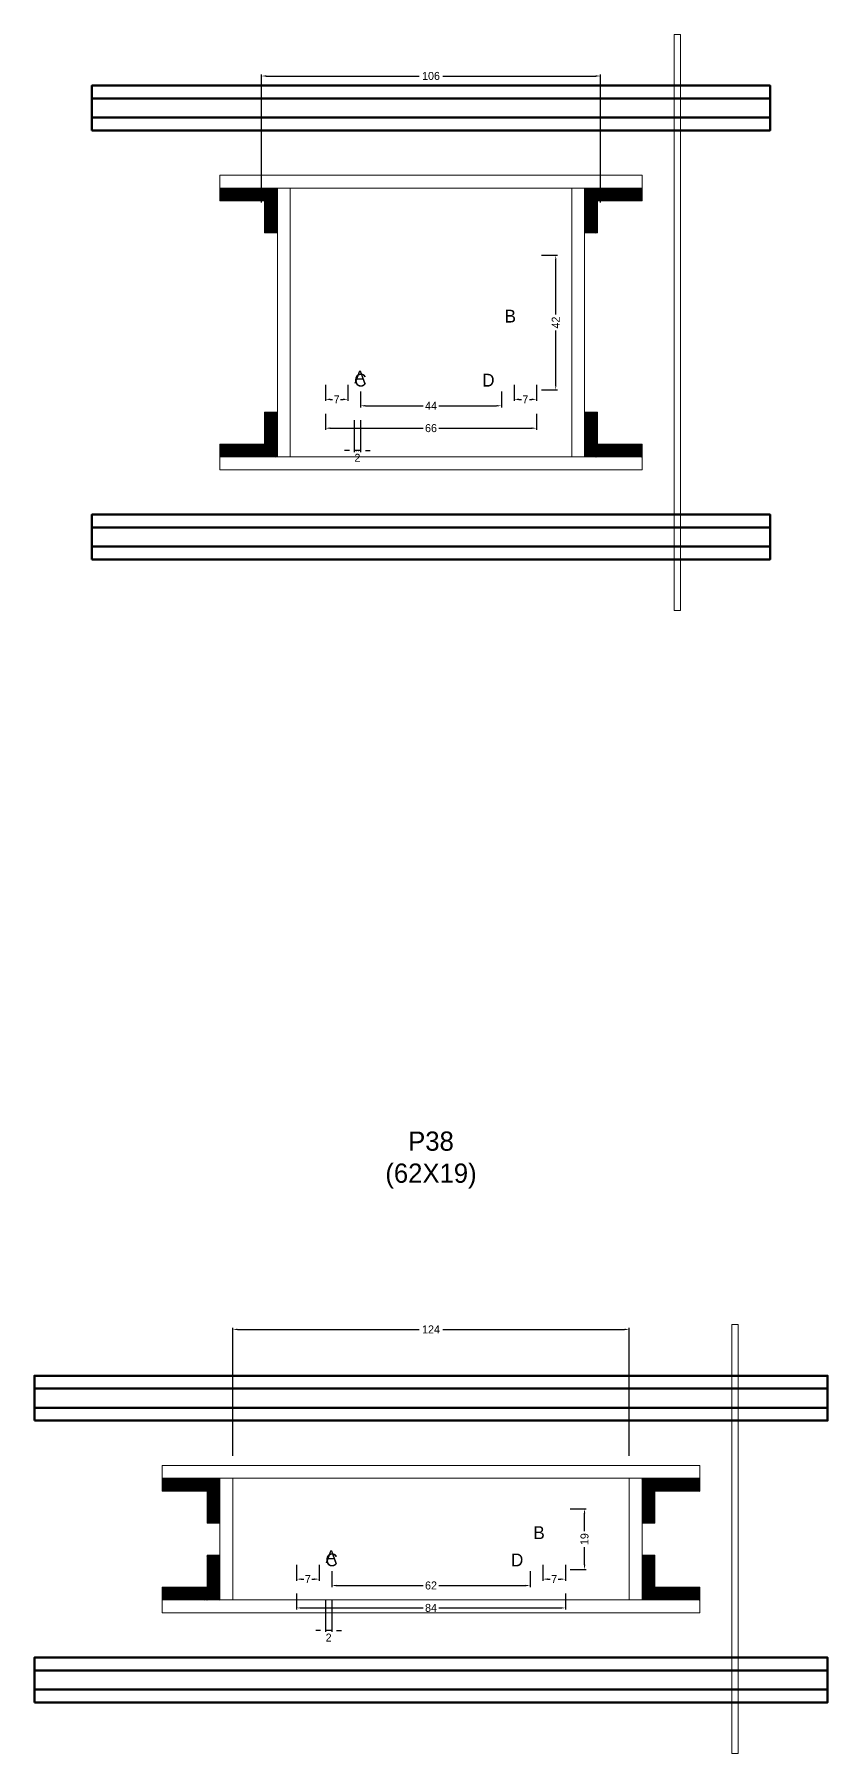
# Model space of a CAD drawing. Header units: centimetres. Extents: x -12000 to 4115, y -10266 to 2668.
# Drawn here: x -124 to 124, y -6767 to -6230 of the extents above; entities that cross this region are included whole.
import ezdxf

# ---------------------------------------------------------------- set-up
doc = ezdxf.new("R2010")
doc.units = ezdxf.units.CM
for name, color, linetype in [('COTA', 241, 'Continuous'), ('GRAVATA', 224, 'Continuous'), ('Hachura', 251, 'Continuous'), ('NOMENCLATURA', 7, 'Continuous'), ('SARRAFO', 251, 'Continuous')]:
    doc.layers.add(name, color=color, linetype=linetype)
doc.dimstyles.new('cotax2', dxfattribs={"dimtxt": 2.5, "dimasz": 1.5, "dimexe": 0.5, "dimexo": 0.5, "dimgap": 0.5, "dimtad": 1, "dimcen": 2.5, "dimazin": 3, "dimtfac": 1, "dimtmove": 0, "dimatfit": 3})

# ---------------------------------------------------------------- blocks, each defined once
blk = doc.blocks.new('_CLOSEDFILLED')
at = {"color": 0, "linetype": 'BYBLOCK'}
blk.add_solid([(-1, 0.16), (0, 0), (-1, -0.16)], dxfattribs=at)
blk = doc.blocks.new('*D456')
for p, q in [((-33, -6348.5), (-33, -6353.5)), ((33, -6348.5), (33, -6353.5)), ((-31.5, -6353), (-2.5, -6353)), ((2.5, -6353), (31.5, -6353))]:
    blk.add_line(p, q)
at = {"layer": 'Defpoints'}
for p in [(-33, -6348), (33, -6348), (-33, -6353)]:
    blk.add_point(p, dxfattribs=at)
at = {"layer": 'COTA', "xscale": 1.5, "yscale": 1.5, "rotation": 180}
blk.add_blockref('_CLOSEDFILLED', (-33, -6353), dxfattribs=at)
at = {"layer": 'COTA', "xscale": 1.5, "yscale": 1.5}
blk.add_blockref('_CLOSEDFILLED', (33, -6353), dxfattribs=at)
at = {"layer": 'COTA', "insert": (0, -6353), "char_height": 2.5, "attachment_point": 5}
blk.add_mtext('66', dxfattribs=at)
blk = doc.blocks.new('*D457')
for p, q in [((-22, -6341.5), (-22, -6346.5)), ((22, -6341.5), (22, -6346.5)), ((-20.5, -6346), (-2.5, -6346)), ((2.5, -6346), (20.5, -6346))]:
    blk.add_line(p, q)
at = {"layer": 'Defpoints'}
for p in [(-22, -6341), (22, -6341), (-22, -6346)]:
    blk.add_point(p, dxfattribs=at)
at = {"layer": 'COTA', "xscale": 1.5, "yscale": 1.5, "rotation": 180}
blk.add_blockref('_CLOSEDFILLED', (-22, -6346), dxfattribs=at)
at = {"layer": 'COTA', "xscale": 1.5, "yscale": 1.5}
blk.add_blockref('_CLOSEDFILLED', (22, -6346), dxfattribs=at)
at = {"layer": 'COTA', "insert": (0, -6346), "char_height": 2.5, "attachment_point": 5}
blk.add_mtext('44', dxfattribs=at)
blk = doc.blocks.new('*D458')
for p, q in [((34.5, -6299), (39.5, -6299)), ((39, -6317.5), (39, -6300.5)), ((39, -6339.5), (39, -6322.5)), ((34.5, -6341), (39.5, -6341))]:
    blk.add_line(p, q)
at = {"layer": 'Defpoints'}
for p in [(34, -6299), (34, -6341), (39, -6341)]:
    blk.add_point(p, dxfattribs=at)
at = {"layer": 'COTA', "xscale": 1.5, "yscale": 1.5}
for p, rotation in [((39, -6299), 90), ((39, -6341), 270)]:
    blk.add_blockref('_CLOSEDFILLED', p, dxfattribs=dict(at, rotation=rotation))
at = {"layer": 'COTA', "insert": (39, -6320), "char_height": 2.5, "attachment_point": 5, "rotation": 90}
blk.add_mtext('42', dxfattribs=at)
blk = doc.blocks.new('*D459')
for p, q in [((-33, -6339.5), (-33, -6344.5)), ((-26, -6339.5), (-26, -6344.5)), ((-31.5, -6344), (-30.75, -6344)), ((-28.25, -6344), (-27.5, -6344))]:
    blk.add_line(p, q)
at = {"layer": 'Defpoints'}
for p in [(-33, -6339), (-26, -6339), (-33, -6344)]:
    blk.add_point(p, dxfattribs=at)
at = {"layer": 'COTA', "xscale": 1.5, "yscale": 1.5, "rotation": 180}
blk.add_blockref('_CLOSEDFILLED', (-33, -6344), dxfattribs=at)
at = {"layer": 'COTA', "xscale": 1.5, "yscale": 1.5}
blk.add_blockref('_CLOSEDFILLED', (-26, -6344), dxfattribs=at)
at = {"layer": 'COTA', "insert": (-29.5, -6344), "char_height": 2.5, "attachment_point": 5}
blk.add_mtext('7', dxfattribs=at)
blk = doc.blocks.new('*D460')
for p, q in [((26, -6339.5), (26, -6344.5)), ((33, -6339.5), (33, -6344.5)), ((27.5, -6344), (28.25, -6344)), ((30.75, -6344), (31.5, -6344))]:
    blk.add_line(p, q)
at = {"layer": 'Defpoints'}
for p in [(26, -6339), (33, -6339), (26, -6344)]:
    blk.add_point(p, dxfattribs=at)
at = {"layer": 'COTA', "xscale": 1.5, "yscale": 1.5, "rotation": 180}
blk.add_blockref('_CLOSEDFILLED', (26, -6344), dxfattribs=at)
at = {"layer": 'COTA', "xscale": 1.5, "yscale": 1.5}
blk.add_blockref('_CLOSEDFILLED', (33, -6344), dxfattribs=at)
at = {"layer": 'COTA', "insert": (29.5, -6344), "char_height": 2.5, "attachment_point": 5}
blk.add_mtext('7', dxfattribs=at)
blk = doc.blocks.new('*D461')
for p, q in [((-53, -6282.5), (-53, -6242.5)), ((-51.5, -6243), (-3.75, -6243)), ((3.75, -6243), (51.5, -6243)), ((53, -6282.5), (53, -6242.5))]:
    blk.add_line(p, q)
at = {"layer": 'Defpoints'}
for p in [(-53, -6243), (-53, -6283), (53, -6283)]:
    blk.add_point(p, dxfattribs=at)
at = {"layer": 'COTA', "xscale": 1.5, "yscale": 1.5, "rotation": 180}
blk.add_blockref('_CLOSEDFILLED', (-53, -6243), dxfattribs=at)
at = {"layer": 'COTA', "xscale": 1.5, "yscale": 1.5}
blk.add_blockref('_CLOSEDFILLED', (53, -6243), dxfattribs=at)
at = {"layer": 'COTA', "insert": (0, -6243), "char_height": 2.5, "attachment_point": 5}
blk.add_mtext('106', dxfattribs=at)
blk = doc.blocks.new('*D482')
for p, q in [((-42, -6717), (-42, -6722)), ((42, -6717), (42, -6722)), ((-40.5, -6721.5), (-2.5, -6721.5)), ((2.5, -6721.5), (40.5, -6721.5))]:
    blk.add_line(p, q)
at = {"layer": 'Defpoints'}
for p in [(-42, -6716.5), (42, -6716.5), (-42, -6721.5)]:
    blk.add_point(p, dxfattribs=at)
at = {"layer": 'COTA', "xscale": 1.5, "yscale": 1.5, "rotation": 180}
blk.add_blockref('_CLOSEDFILLED', (-42, -6721.5), dxfattribs=at)
at = {"layer": 'COTA', "xscale": 1.5, "yscale": 1.5}
blk.add_blockref('_CLOSEDFILLED', (42, -6721.5), dxfattribs=at)
at = {"layer": 'COTA', "insert": (0, -6721.5), "char_height": 2.5, "attachment_point": 5}
blk.add_mtext('84', dxfattribs=at)
blk = doc.blocks.new('*D483')
for p, q in [((-31, -6710), (-31, -6715)), ((31, -6710), (31, -6715)), ((-29.5, -6714.5), (-2.5, -6714.5)), ((2.5, -6714.5), (29.5, -6714.5))]:
    blk.add_line(p, q)
at = {"layer": 'Defpoints'}
for p in [(-31, -6709.5), (31, -6709.5), (-31, -6714.5)]:
    blk.add_point(p, dxfattribs=at)
at = {"layer": 'COTA', "xscale": 1.5, "yscale": 1.5, "rotation": 180}
blk.add_blockref('_CLOSEDFILLED', (-31, -6714.5), dxfattribs=at)
at = {"layer": 'COTA', "xscale": 1.5, "yscale": 1.5}
blk.add_blockref('_CLOSEDFILLED', (31, -6714.5), dxfattribs=at)
at = {"layer": 'COTA', "insert": (0, -6714.5), "char_height": 2.5, "attachment_point": 5}
blk.add_mtext('62', dxfattribs=at)
blk = doc.blocks.new('*D484')
for p, q in [((43.5, -6690.5), (48.5, -6690.5)), ((48, -6697.5), (48, -6692)), ((48, -6708), (48, -6702.5)), ((43.5, -6709.5), (48.5, -6709.5))]:
    blk.add_line(p, q)
at = {"layer": 'Defpoints'}
for p in [(43, -6690.5), (43, -6709.5), (48, -6709.5)]:
    blk.add_point(p, dxfattribs=at)
at = {"layer": 'COTA', "xscale": 1.5, "yscale": 1.5}
for p, rotation in [((48, -6690.5), 90), ((48, -6709.5), 270)]:
    blk.add_blockref('_CLOSEDFILLED', p, dxfattribs=dict(at, rotation=rotation))
at = {"layer": 'COTA', "insert": (48, -6700), "char_height": 2.5, "attachment_point": 5, "rotation": 90}
blk.add_mtext('19', dxfattribs=at)
blk = doc.blocks.new('*D485')
for p, q in [((-42, -6708), (-42, -6713)), ((-40.5, -6712.5), (-39.75, -6712.5)), ((-37.25, -6712.5), (-36.5, -6712.5)), ((-35, -6708), (-35, -6713))]:
    blk.add_line(p, q)
at = {"layer": 'Defpoints'}
for p in [(-42, -6707.5), (-42, -6712.5), (-35, -6707.5)]:
    blk.add_point(p, dxfattribs=at)
at = {"layer": 'COTA', "xscale": 1.5, "yscale": 1.5, "rotation": 180}
blk.add_blockref('_CLOSEDFILLED', (-42, -6712.5), dxfattribs=at)
at = {"layer": 'COTA', "xscale": 1.5, "yscale": 1.5}
blk.add_blockref('_CLOSEDFILLED', (-35, -6712.5), dxfattribs=at)
at = {"layer": 'COTA', "insert": (-38.5, -6712.5), "char_height": 2.5, "attachment_point": 5}
blk.add_mtext('7', dxfattribs=at)
blk = doc.blocks.new('*D486')
for p, q in [((35, -6708), (35, -6713)), ((36.5, -6712.5), (37.25, -6712.5)), ((39.75, -6712.5), (40.5, -6712.5)), ((42, -6708), (42, -6713))]:
    blk.add_line(p, q)
at = {"layer": 'Defpoints'}
for p in [(35, -6707.5), (35, -6712.5), (42, -6707.5)]:
    blk.add_point(p, dxfattribs=at)
at = {"layer": 'COTA', "xscale": 1.5, "yscale": 1.5, "rotation": 180}
blk.add_blockref('_CLOSEDFILLED', (35, -6712.5), dxfattribs=at)
at = {"layer": 'COTA', "xscale": 1.5, "yscale": 1.5}
blk.add_blockref('_CLOSEDFILLED', (42, -6712.5), dxfattribs=at)
at = {"layer": 'COTA', "insert": (38.5, -6712.5), "char_height": 2.5, "attachment_point": 5}
blk.add_mtext('7', dxfattribs=at)
blk = doc.blocks.new('*D487')
for p, q in [((-62, -6674), (-62, -6634)), ((-60.5, -6634.5), (-3.75, -6634.5)), ((3.75, -6634.5), (60.5, -6634.5)), ((62, -6674), (62, -6634))]:
    blk.add_line(p, q)
at = {"layer": 'Defpoints'}
for p in [(-62, -6634.5), (-62, -6674.5), (62, -6674.5)]:
    blk.add_point(p, dxfattribs=at)
at = {"layer": 'COTA', "xscale": 1.5, "yscale": 1.5, "rotation": 180}
blk.add_blockref('_CLOSEDFILLED', (-62, -6634.5), dxfattribs=at)
at = {"layer": 'COTA', "xscale": 1.5, "yscale": 1.5}
blk.add_blockref('_CLOSEDFILLED', (62, -6634.5), dxfattribs=at)
at = {"layer": 'COTA', "insert": (0, -6634.5), "char_height": 2.5, "attachment_point": 5}
blk.add_mtext('124', dxfattribs=at)

msp = doc.modelspace()

# ---------------------------------------------------------------- hatches: boundary and pattern name
at = {"layer": 'SARRAFO'}
h = msp.add_hatch(dxfattribs=at)
h.set_pattern_fill('SOLID', scale=2)
h.paths.add_polyline_path([(-66, -6282), (-52, -6282), (-52, -6278), (-66, -6278)])
h = msp.add_hatch(dxfattribs=at)
h.set_pattern_fill('SOLID', scale=2)
h.paths.add_polyline_path([(-52, -6292), (-48, -6292), (-48, -6278), (-52, -6278)])
h = msp.add_hatch(dxfattribs=at)
h.set_pattern_fill('SOLID', scale=2)
h.paths.add_polyline_path([(48, -6292), (52, -6292), (52, -6278), (48, -6278)])
h = msp.add_hatch(dxfattribs=at)
h.set_pattern_fill('SOLID', scale=2)
h.paths.add_polyline_path([(52, -6282), (66, -6282), (66, -6278), (52, -6278)])
h = msp.add_hatch(dxfattribs=at)
h.set_pattern_fill('SOLID', scale=2)
h.paths.add_polyline_path([(-52, -6362), (-48, -6362), (-48, -6348), (-52, -6348)])
h = msp.add_hatch(dxfattribs=at)
h.set_pattern_fill('SOLID', scale=2)
h.paths.add_polyline_path([(48, -6362), (52, -6362), (52, -6348), (48, -6348)])
h = msp.add_hatch(dxfattribs=at)
h.set_pattern_fill('SOLID', scale=2)
h.paths.add_polyline_path([(-66, -6362), (-52, -6362), (-52, -6358), (-66, -6358)])
h = msp.add_hatch(dxfattribs=at)
h.set_pattern_fill('SOLID', scale=2)
h.paths.add_polyline_path([(52, -6362), (66, -6362), (66, -6358), (52, -6358)])
h = msp.add_hatch(dxfattribs=at)
h.set_pattern_fill('SOLID', scale=2)
h.paths.add_polyline_path([(-84, -6685), (-70, -6685), (-70, -6681), (-84, -6681)])
h = msp.add_hatch(dxfattribs=at)
h.set_pattern_fill('SOLID', scale=2)
h.paths.add_polyline_path([(-70, -6695), (-66, -6695), (-66, -6681), (-70, -6681)])
h = msp.add_hatch(dxfattribs=at)
h.set_pattern_fill('SOLID', scale=2)
h.paths.add_polyline_path([(66, -6695), (70, -6695), (70, -6681), (66, -6681)])
h = msp.add_hatch(dxfattribs=at)
h.set_pattern_fill('SOLID', scale=2)
h.paths.add_polyline_path([(70, -6685), (84, -6685), (84, -6681), (70, -6681)])
h = msp.add_hatch(dxfattribs=at)
h.set_pattern_fill('SOLID', scale=2)
h.paths.add_polyline_path([(-70, -6719), (-66, -6719), (-66, -6705), (-70, -6705)])
h = msp.add_hatch(dxfattribs=at)
h.set_pattern_fill('SOLID', scale=2)
h.paths.add_polyline_path([(66, -6719), (70, -6719), (70, -6705), (66, -6705)])
h = msp.add_hatch(dxfattribs=at)
h.set_pattern_fill('SOLID', scale=2)
h.paths.add_polyline_path([(-84, -6719), (-70, -6719), (-70, -6715), (-84, -6715)])
h = msp.add_hatch(dxfattribs=at)
h.set_pattern_fill('SOLID', scale=2)
h.paths.add_polyline_path([(70, -6719), (84, -6719), (84, -6715), (70, -6715)])

# ---------------------------------------------------------------- linework, layer by layer
at = {"layer": 'GRAVATA', "lineweight": 50}
for points in [[(-106, -6260), (106, -6260), (106, -6246), (-106, -6246)], [(-106, -6256), (106, -6256), (106, -6250), (-106, -6250)], [(-106, -6394), (106, -6394), (106, -6380), (-106, -6380)], [(-106, -6390), (106, -6390), (106, -6384), (-106, -6384)], [(-124, -6663), (124, -6663), (124, -6649), (-124, -6649)], [(-124, -6659), (124, -6659), (124, -6653), (-124, -6653)], [(-124, -6751), (124, -6751), (124, -6737), (-124, -6737)], [(-124, -6747), (124, -6747), (124, -6741), (-124, -6741)]]:
    msp.add_lwpolyline(points, close=True, dxfattribs=at)
at = {"layer": 'Hachura', "lineweight": 13}
for points in [[(76, -6410), (78, -6410), (78, -6230), (76, -6230)], [(94, -6767), (96, -6767), (96, -6633), (94, -6633)]]:
    msp.add_lwpolyline(points, close=True, dxfattribs=at)
at = {"layer": 'Hachura', "lineweight": 18}
for points in [[(-66, -6278), (66, -6278), (66, -6274), (-66, -6274)], [(-48, -6362), (-44, -6362), (-44, -6278), (-48, -6278)], [(44, -6362), (48, -6362), (48, -6278), (44, -6278)], [(-66, -6366), (66, -6366), (66, -6362), (-66, -6362)], [(-84, -6681), (84, -6681), (84, -6677), (-84, -6677)], [(-66, -6719), (-62, -6719), (-62, -6681), (-66, -6681)], [(62, -6719), (66, -6719), (66, -6681), (62, -6681)], [(-84, -6723), (84, -6723), (84, -6719), (-84, -6719)]]:
    msp.add_lwpolyline(points, close=True, dxfattribs=at)
at = {"layer": 'SARRAFO', "lineweight": 13}
for points in [[(-66, -6282), (-52, -6282), (-52, -6278), (-66, -6278)], [(-52, -6292), (-48, -6292), (-48, -6278), (-52, -6278)], [(48, -6292), (52, -6292), (52, -6278), (48, -6278)], [(52, -6282), (66, -6282), (66, -6278), (52, -6278)], [(-52, -6362), (-48, -6362), (-48, -6348), (-52, -6348)], [(48, -6362), (52, -6362), (52, -6348), (48, -6348)], [(-66, -6362), (-52, -6362), (-52, -6358), (-66, -6358)], [(52, -6362), (66, -6362), (66, -6358), (52, -6358)], [(-84, -6685), (-70, -6685), (-70, -6681), (-84, -6681)], [(-70, -6695), (-66, -6695), (-66, -6681), (-70, -6681)], [(66, -6695), (70, -6695), (70, -6681), (66, -6681)], [(70, -6685), (84, -6685), (84, -6681), (70, -6681)], [(-70, -6719), (-66, -6719), (-66, -6705), (-70, -6705)], [(66, -6719), (70, -6719), (70, -6705), (66, -6705)], [(-84, -6719), (-70, -6719), (-70, -6715), (-84, -6715)], [(70, -6719), (84, -6719), (84, -6715), (70, -6715)]]:
    msp.add_lwpolyline(points, close=True, dxfattribs=at)

# ---------------------------------------------------------------- texts
at = {"layer": 'NOMENCLATURA'}
for s, p in [('B', (23, -6320)), ('A', (-24, -6339)), ('C', (-24, -6340)), ('D', (16, -6340)), ('B', (32, -6700)), ('A', (-33, -6707.5)), ('C', (-33, -6708.5)), ('D', (25, -6708.5))]:
    msp.add_text(s, height=4, dxfattribs=at).set_placement(p)
at = {"layer": 'NOMENCLATURA', "insert": (0, -6590.5), "char_height": 6, "attachment_point": 8}
msp.add_mtext('P38\\P(62X19)', dxfattribs=at)

# ---------------------------------------------------------------- dimensions: what is measured, and where the dimension line sits
at = {"layer": 'COTA'}
for base, p1, p2, picture, middle in [((-53, -6243), (-53, -6283), (53, -6283), '*D461', (0, -6243)), ((-33, -6344), (-33, -6339), (-26, -6339), '*D459', (-29.5, -6344)), ((-22, -6346), (-22, -6341), (22, -6341), '*D457', (0, -6346)), ((26, -6344), (26, -6339), (33, -6339), '*D460', (29.5, -6344)), ((-33, -6353), (-33, -6348), (33, -6348), '*D456', (0, -6353)), ((-62, -6634.5), (-62, -6674.5), (62, -6674.5), '*D487', (0, -6634.5)), ((-42, -6712.5), (-42, -6707.5), (-35, -6707.5), '*D485', (-38.5, -6712.5)), ((-31, -6714.5), (-31, -6709.5), (31, -6709.5), '*D483', (0, -6714.5)), ((35, -6712.5), (35, -6707.5), (42, -6707.5), '*D486', (38.5, -6712.5)), ((-42, -6721.5), (-42, -6716.5), (42, -6716.5), '*D482', (0, -6721.5))]:
    dim = msp.add_linear_dim(base=base, p1=p1, p2=p2, dimstyle='cotax2', dxfattribs=at)
    dim.commit()
    dim.dimension.update_dxf_attribs({"geometry": picture, "text_midpoint": middle})
for base, p1, p2, picture, middle in [((39, -6341), (34, -6341), (34, -6299), '*D458', (39, -6320)), ((48, -6709.5), (43, -6709.5), (43, -6690.5), '*D484', (48, -6700))]:
    dim = msp.add_linear_dim(base=base, p1=p1, p2=p2, angle=90, dimstyle='cotax2', dxfattribs=at)
    dim.commit()
    dim.dimension.update_dxf_attribs({"geometry": picture, "text_midpoint": middle})
for base, p1, p2 in [((-22, -6360), (-22, -6350), (-24, -6350)), ((-31, -6728.5), (-31, -6718.5), (-33, -6718.5))]:
    msp.add_linear_dim(base=base, p1=p1, p2=p2, dimstyle='cotax2', dxfattribs=at).render()

doc.saveas('drawing.dxf')
